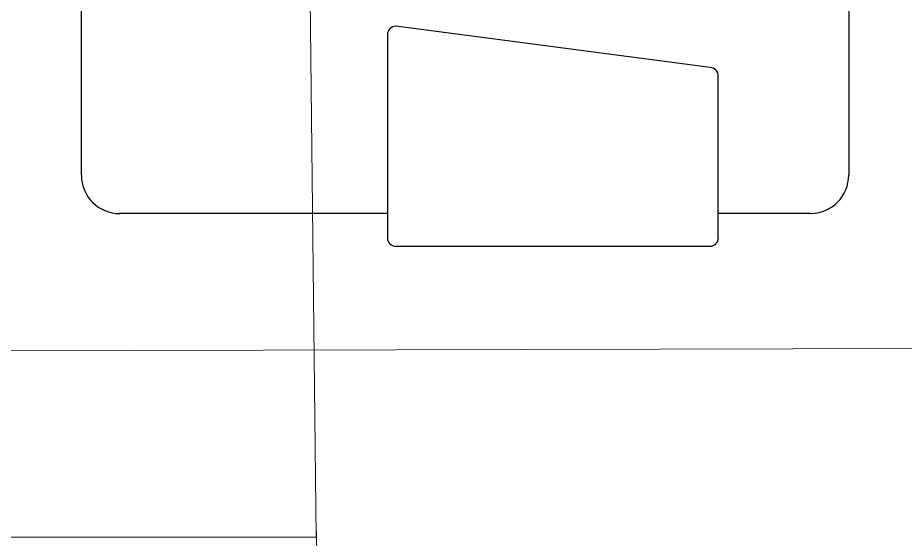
# Model space of a CAD drawing. Header units: inches. Extents: x 164.3 to 247.9, y 15.6 to 56.7.
# Drawn here: x 220.528 to 221.254, y 41.301 to 41.728 of the extents above; entities that cross this region are included whole.
import ezdxf

# ---------------------------------------------------------------- set-up
doc = ezdxf.new("R2010")
doc.units = ezdxf.units.IN
doc.header["$MEASUREMENT"] = 0
doc.layers.get('0').update_dxf_attribs({"lineweight": 0})
doc.layers.add('WALL 1 100', color=250, linetype='Continuous', lineweight=9)
doc.layers.add('провода', color=1, linetype='Continuous', lineweight=5)

msp = doc.modelspace()

# ---------------------------------------------------------------- linework, layer by layer
at = {"color": 7, "linetype": 'ByBlock', "lineweight": -2}
for p, q in [((221.20777, 42.79178), (221.20798, 41.599)), ((220.5802, 41.59889), (220.58012, 42.05253)), ((221.0945, 41.68694), (220.83733, 41.72074)), ((220.83057, 41.71397), (220.83058, 41.6283)), ((221.10128, 41.62835), (221.10127, 41.68018)), ((220.83058, 41.6283), (220.8306, 41.54756)), ((221.10129, 41.5476), (221.10128, 41.62835)), ((220.83059, 41.56754), (220.6116, 41.5675)), ((221.1766, 41.56761), (221.10129, 41.56759)), ((220.83736, 41.54079), (221.09453, 41.54084))]:
    msp.add_line(p, q, dxfattribs=at)
for centre, radius, start, end in [((220.83733, 41.71397), 0.00677, 90.01034, 180.01034), ((221.09451, 41.68018), 0.00676, 359.94683, 90.07386), ((220.61159, 41.59889), 0.03139, 180.01034, 270.01034), ((221.17659, 41.599), 0.03139, 270.01034, 0.01034), ((220.83736, 41.54756), 0.00677, 180.01034, 270.01034), ((221.09453, 41.5476), 0.00677, 270.01034, 0.01034)]:
    msp.add_arc(centre, radius, start, end, dxfattribs=at)
at = {"layer": 'WALL 1 100', "color": 0}
msp.add_lwpolyline([(209.41862, 41.43044), (221.98032, 41.45866)], dxfattribs=at)
at = {"layer": 'провода', "color": 1}
for p, q in [((220.77236, 41.30285), (220.76648, 41.81879)), ((209.33207, 41.30514), (220.77236, 41.30285)), ((220.77745, 40.764), (220.77247, 41.30731))]:
    msp.add_line(p, q, dxfattribs=at)

doc.saveas('drawing.dxf')
